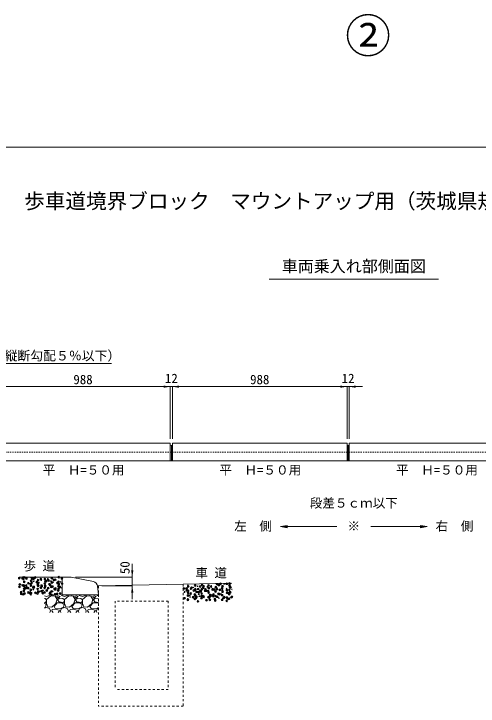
# Model space of a CAD drawing. Units: millimetres at full size, sheet at 1:20. Extents: x -237 to 17963, y -1745 to 5903.
# Drawn here: x 10964 to 13592, y 1984 to 5903 of the extents above; entities that cross this region are included whole.
import ezdxf
from ezdxf.enums import TextEntityAlignment as Align

# ---------------------------------------------------------------- set-up
doc = ezdxf.new("R2010")
doc.units = ezdxf.units.MM
doc.header["$LTSCALE"] = 20
doc.header["$PDMODE"] = 32
doc.header["$PDSIZE"] = 10
doc.linetypes.add('USER1', pattern=[1.25, 0.625, -0.625])
doc.linetypes.add('USER2', pattern=[0.675, 0.375, -0.3])
for name, color, linetype, lineweight in [('0_2', 7, 'Continuous', 9), ('_0-0_', 7, 'USER1', 13), ('寸法線', 7, 'Continuous', 9), ('本体', 2, 'Continuous', 13), ('枠', 5, 'Continuous', 5), ('ﾊｯﾁﾝｸﾞ', 7, 'Continuous', 5)]:
    doc.layers.add(name, color=color, linetype=linetype, lineweight=lineweight)
doc.styles.add('ＭＳ ゴシック', font='')
doc.styles.get('ＭＳ ゴシック').set_extended_font_data('MS Gothic')

# ---------------------------------------------------------------- blocks, each defined once
blk = doc.blocks.new('filled_arrow')
at = {"color": 0, "linetype": 'Continuous', "lineweight": -2}
blk.add_solid([(7.5, 1.25), (0, 0), (7.5, -1.25)], dxfattribs=at)

msp = doc.modelspace()

# ---------------------------------------------------------------- hatches: boundary and pattern name
at = {"layer": '寸法線'}
for points in [[(12510.28, 2994.03), (12472.78, 3000.28), (12510.28, 3006.53)], [(13265.75, 2994.03), (13303.25, 3000.28), (13265.75, 3006.53)]]:
    msp.add_hatch(color=256, dxfattribs=at).paths.add_polyline_path(points)

# ---------------------------------------------------------------- linework, layer by layer
at = {"layer": '_0-0_', "color": 3, "linetype": 'Continuous'}
msp.add_line((12408.2, 4400.2), (13367.83, 4400.2), dxfattribs=at)
at = {"layer": '_0-0_', "color": 2}
for p, q in [((11922.87, 2674.09), (11922.87, 1984.09)), ((11442.87, 2664.49), (11442.87, 1984.09)), ((11837.87, 2579.09), (11537.87, 2579.09)), ((11537.87, 2579.09), (11537.87, 2079.09)), ((11837.87, 2579.09), (11837.87, 2079.09)), ((11837.87, 2079.09), (11537.87, 2079.09)), ((11922.87, 1984.09), (11442.87, 1984.09))]:
    msp.add_line(p, q, dxfattribs=at)
at = {"layer": '寸法線'}
for p, q in [((10861.66, 3792.58), (11849.66, 3792.58)), ((11774.66, 3792.58), (11936.66, 3792.58)), ((11849.66, 3497.47), (11849.66, 3792.58)), ((11849.66, 3497.47), (11849.66, 3792.58)), ((11861.66, 3497.47), (11861.66, 3792.58)), ((11861.66, 3792.58), (12849.66, 3792.58)), ((11861.66, 3497.47), (11861.66, 3792.58)), ((12774.66, 3792.58), (12936.66, 3792.58)), ((12849.66, 3497.47), (12849.66, 3792.58)), ((12849.66, 3497.47), (12849.66, 3792.58)), ((12861.66, 3497.47), (12861.66, 3792.58)), ((12510.28, 3000.28), (12791.94, 3000.28)), ((13265.75, 3000.28), (12984.09, 3000.28)), ((11634.27, 2589.49), (11634.27, 2789.49)), ((11312.87, 2714.49), (11634.27, 2714.49)), ((11462.87, 2664.49), (11634.27, 2664.49))]:
    msp.add_line(p, q, dxfattribs=at)
msp.add_lwpolyline([(9970.03, 3516.75), (10376.63, 3923.35), (11516.35, 3923.35)], dxfattribs=at)
at = {"layer": '寸法線', "lineweight": 13}
for points in [[(12510.28, 2994.03), (12472.78, 3000.28), (12510.28, 3006.53)], [(13265.75, 2994.03), (13303.25, 3000.28), (13265.75, 3006.53)]]:
    msp.add_lwpolyline(points, close=True, dxfattribs=at)
at = {"layer": '本体'}
for p, q in [((10861.66, 3472.47), (11849.66, 3472.47)), ((11861.66, 3472.47), (12849.66, 3472.47)), ((13849.66, 3472.47), (12861.66, 3472.47)), ((10855.66, 3372.47), (11855.66, 3372.47)), ((11855.66, 3372.47), (12855.66, 3372.47)), ((13855.66, 3372.47), (12855.66, 3372.47)), ((11237.87, 2714.49), (10993.63, 2714.49)), ((11237.87, 2714.49), (11237.87, 2614.49)), ((11237.87, 2714.49), (11287.87, 2714.49)), ((11414.18, 2688.88), (11287.87, 2714.49)), ((11922.87, 2674.09), (11442.87, 2664.49)), ((11922.87, 2674.09), (12198.8, 2679.61)), ((11442.87, 2664.49), (11437.87, 2664.49)), ((11438.07, 2662.47), (11442.87, 2614.49)), ((11442.87, 2614.49), (11237.87, 2614.49))]:
    msp.add_line(p, q, dxfattribs=at)
at = {"layer": '本体', "lineweight": 9}
for p, q in [((11849.66, 3472.47), (11849.66, 3372.47)), ((11849.7, 3462.02), (11855.66, 3459.47)), ((11861.61, 3462.02), (11855.66, 3459.47)), ((11855.66, 3459.47), (11855.66, 3372.47)), ((11861.66, 3472.47), (11861.66, 3372.47)), ((12849.66, 3472.47), (12849.66, 3372.47)), ((12849.71, 3462.03), (12855.66, 3459.47)), ((12861.62, 3462.03), (12855.66, 3459.47)), ((12855.66, 3459.47), (12855.66, 3372.47)), ((12861.66, 3472.47), (12861.66, 3372.47))]:
    msp.add_line(p, q, dxfattribs=at)
at = {"layer": '本体', "color": 3, "linetype": 'USER2', "lineweight": 15}
msp.add_line((8147.69, 3422.47), (17154.24, 3422.47), dxfattribs=at)
at = {"layer": '本体'}
msp.add_arc((11408.22, 2659.48), 30, 5.7113, 78.54156, dxfattribs=at)
at = {"layer": '枠', "lineweight": 13}
msp.add_line((7962.91, 5147.81), (17962.91, 5147.81), dxfattribs=at)
at = {"layer": 'ﾊｯﾁﾝｸﾞ'}
for p, q in [((11006.92, 2704.96), (11010.6, 2709.34)), ((11006.92, 2704.96), (11011.48, 2704.56)), ((11011.49, 2704.57), (11010.61, 2709.34)), ((11061.58, 2700.18), (11065.25, 2704.56)), ((11066.14, 2699.78), (11065.26, 2704.56)), ((11139.04, 2714.49), (11141.02, 2713.15)), ((11141.02, 2713.15), (11141.47, 2714.49)), ((11009.18, 2666.55), (11014.52, 2668.6)), ((11009.18, 2666.55), (11012.97, 2663.99)), ((11012.97, 2663.99), (11014.52, 2668.6)), ((11030.71, 2666.9), (11036.65, 2673.09)), ((11030.72, 2666.9), (11037.49, 2665.85)), ((11037.49, 2665.85), (11036.65, 2673.09)), ((11061.58, 2700.18), (11066.13, 2699.78)), ((11073.21, 2691.13), (11078.55, 2693.18)), ((11073.21, 2691.13), (11077, 2688.57)), ((11077, 2688.57), (11078.54, 2693.18)), ((11116.23, 2695.4), (11119.91, 2699.78)), ((11116.23, 2695.4), (11120.79, 2695)), ((11120.8, 2695), (11119.92, 2699.78)), ((11170.89, 2690.62), (11174.56, 2695)), ((11170.89, 2690.62), (11175.44, 2690.22)), ((11175.45, 2690.22), (11174.57, 2695)), ((11182.72, 2685.03), (11188.05, 2687.08)), ((11182.72, 2685.02), (11186.51, 2682.47)), ((11186.51, 2682.47), (11188.05, 2687.07)), ((11225.54, 2685.84), (11229.22, 2690.21)), ((11225.54, 2685.84), (11230.1, 2685.44)), ((11230.11, 2685.44), (11229.23, 2690.22)), ((11946.64, 2666.36), (11950.31, 2670.73)), ((11946.64, 2666.36), (11951.19, 2665.96)), ((11951.2, 2665.96), (11950.32, 2670.74)), ((12001.29, 2661.58), (12004.97, 2665.95)), ((12005.85, 2661.18), (12004.97, 2665.95)), ((12149.76, 2674.85), (12155.1, 2676.9)), ((12149.76, 2674.84), (12153.55, 2672.29)), ((12153.55, 2672.29), (12155.1, 2676.89)), ((12159.14, 2677.16), (12160.76, 2678.85)), ((12159.15, 2677.16), (12165.92, 2676.11)), ((12165.92, 2676.11), (12165.59, 2678.94)), ((11017.5, 2647.65), (11021.17, 2652.02)), ((11017.5, 2647.65), (11022.05, 2647.25)), ((11022.06, 2647.25), (11021.18, 2652.03)), ((11054.67, 2635.87), (11060, 2637.92)), ((11054.67, 2635.87), (11058.46, 2633.31)), ((11058.46, 2633.31), (11060, 2637.92)), ((11072.15, 2642.86), (11075.82, 2647.24)), ((11072.15, 2642.86), (11076.71, 2642.47)), ((11076.72, 2642.47), (11075.83, 2647.24)), ((11112.04, 2654.29), (11117.97, 2660.47)), ((11112.04, 2654.28), (11118.82, 2653.23)), ((11118.82, 2653.24), (11117.98, 2660.47)), ((11118.69, 2660.45), (11124.03, 2662.5)), ((11118.69, 2660.45), (11122.48, 2657.89)), ((11122.48, 2657.89), (11124.03, 2662.5)), ((11126.81, 2638.08), (11130.48, 2642.46)), ((11126.81, 2638.08), (11131.36, 2637.68)), ((11131.37, 2637.69), (11130.49, 2642.46)), ((11164.18, 2629.77), (11169.51, 2631.82)), ((11164.18, 2629.77), (11167.97, 2627.21)), ((11167.97, 2627.21), (11169.51, 2631.82)), ((11181.46, 2633.3), (11185.14, 2637.68)), ((11181.46, 2633.3), (11186.02, 2632.9)), ((11186.03, 2632.9), (11185.14, 2637.68)), ((11193.36, 2641.68), (11199.3, 2647.86)), ((11193.36, 2641.67), (11200.14, 2640.62)), ((11200.14, 2640.63), (11199.3, 2647.86)), ((11228.2, 2654.35), (11233.54, 2656.4)), ((11228.2, 2654.35), (11231.99, 2651.79)), ((11231.99, 2651.79), (11233.54, 2656.39)), ((11236.12, 2628.52), (11237.87, 2630.61)), ((11236.12, 2628.52), (11237.87, 2628.37)), ((11925.28, 2628.16), (11931.21, 2634.35)), ((11925.28, 2628.16), (11932.05, 2627.11)), ((11932.05, 2627.11), (11931.21, 2634.35)), ((11976.23, 2656.37), (11981.56, 2658.42)), ((11976.23, 2656.37), (11980.02, 2653.81)), ((11980.02, 2653.81), (11981.56, 2658.42)), ((12001.29, 2661.58), (12005.85, 2661.18)), ((12021.71, 2625.69), (12027.05, 2627.74)), ((12021.71, 2625.69), (12025.5, 2623.13)), ((12025.5, 2623.13), (12027.05, 2627.74)), ((12055.95, 2656.79), (12059.62, 2661.17)), ((12055.95, 2656.79), (12060.5, 2656.39)), ((12060.51, 2656.4), (12059.63, 2661.17)), ((12085.74, 2650.27), (12091.07, 2652.32)), ((12085.74, 2650.27), (12089.53, 2647.71)), ((12089.53, 2647.71), (12091.07, 2652.32)), ((12110.6, 2652.01), (12114.28, 2656.39)), ((12110.6, 2652.01), (12115.16, 2651.61)), ((12115.17, 2651.61), (12114.28, 2656.39)), ((12165.26, 2647.23), (12168.93, 2651.61)), ((12165.26, 2647.23), (12169.81, 2646.83)), ((12169.82, 2646.83), (12168.94, 2651.61)), ((12195.25, 2644.17), (12199.48, 2645.79)), ((12195.25, 2644.16), (12199.04, 2641.61)), ((12199.04, 2641.61), (12199.53, 2643.08)), ((11137.87, 2608.48), (11148.84, 2605.25)), ((11140.72, 2593.06), (11137.87, 2593.49)), ((11148.85, 2585.95), (11140.72, 2593.06)), ((11148.85, 2605.25), (11166.12, 2610.33)), ((11149.86, 2586.96), (11148.85, 2565.63)), ((11173.23, 2608.3), (11149.86, 2586.96)), ((11166.12, 2610.33), (11167.6, 2614.49)), ((11197.61, 2606.27), (11173.23, 2608.3)), ((11189.49, 2612.36), (11187.54, 2614.49)), ((11212.85, 2614.4), (11189.48, 2612.36)), ((11208.79, 2587.98), (11197.61, 2606.27)), ((11200.66, 2562.58), (11208.79, 2587.98)), ((11214.89, 2608.3), (11207.77, 2605.25)), ((11207.77, 2605.25), (11211.84, 2595.09)), ((11211.84, 2595.09), (11227.08, 2604.24)), ((11222, 2596.11), (11211.84, 2585.95)), ((11212.93, 2614.49), (11212.85, 2614.4)), ((11227.08, 2604.24), (11214.89, 2608.3)), ((11242.32, 2593.06), (11222, 2596.11)), ((11231.39, 2614.49), (11233.17, 2610.33)), ((11233.17, 2610.33), (11250.44, 2605.25)), ((11250.45, 2585.95), (11242.32, 2593.06)), ((11250.45, 2605.25), (11267.72, 2610.33)), ((11251.46, 2586.96), (11250.45, 2565.63)), ((11274.83, 2608.3), (11251.46, 2586.96)), ((11267.72, 2610.33), (11269.2, 2614.49)), ((11299.21, 2606.27), (11274.83, 2608.3)), ((11291.09, 2612.36), (11289.14, 2614.49)), ((11314.45, 2614.4), (11291.08, 2612.36)), ((11310.39, 2587.98), (11299.21, 2606.27)), ((11302.26, 2562.58), (11310.39, 2587.98)), ((11316.49, 2608.3), (11309.37, 2605.25)), ((11309.37, 2605.25), (11313.44, 2595.09)), ((11313.44, 2595.09), (11328.68, 2604.24)), ((11323.6, 2596.11), (11313.44, 2585.95)), ((11314.53, 2614.49), (11314.45, 2614.4)), ((11328.68, 2604.24), (11316.49, 2608.3)), ((11343.92, 2593.06), (11323.6, 2596.11)), ((11332.99, 2614.49), (11334.77, 2610.33)), ((11334.77, 2610.33), (11352.04, 2605.25)), ((11352.05, 2585.95), (11343.92, 2593.06)), ((11352.05, 2605.25), (11369.32, 2610.33)), ((11353.06, 2586.96), (11352.05, 2565.63)), ((11376.43, 2608.3), (11353.06, 2586.96)), ((11369.32, 2610.33), (11370.8, 2614.49)), ((11400.81, 2606.27), (11376.43, 2608.3)), ((11392.69, 2612.36), (11390.74, 2614.49)), ((11416.05, 2614.4), (11392.68, 2612.36)), ((11411.99, 2587.98), (11400.81, 2606.27)), ((11403.86, 2562.58), (11411.99, 2587.98)), ((11418.09, 2608.3), (11410.97, 2605.25)), ((11410.97, 2605.25), (11415.04, 2595.09)), ((11415.04, 2595.09), (11430.28, 2604.24)), ((11425.2, 2596.11), (11415.04, 2585.95)), ((11416.13, 2614.49), (11416.05, 2614.4)), ((11430.28, 2604.24), (11418.09, 2608.3)), ((11442.87, 2593.46), (11425.2, 2596.11)), ((11434.59, 2614.49), (11436.37, 2610.33)), ((11436.37, 2610.33), (11442.87, 2608.42)), ((11957.21, 2609.04), (11960.88, 2613.42)), ((11957.21, 2609.04), (11961.77, 2608.64)), ((11957.69, 2601.12), (11963.02, 2603.17)), ((11957.69, 2601.11), (11961.48, 2598.56)), ((11961.77, 2608.64), (11960.89, 2613.42)), ((11961.48, 2598.56), (11963.02, 2603.16)), ((12006.6, 2615.55), (12012.53, 2621.74)), ((12006.6, 2615.55), (12013.38, 2614.5)), ((12011.87, 2604.26), (12015.54, 2608.64)), ((12011.87, 2604.26), (12016.42, 2603.86)), ((12013.38, 2614.5), (12012.54, 2621.74)), ((12016.43, 2603.86), (12015.55, 2608.64)), ((12066.52, 2599.48), (12070.2, 2603.85)), ((12066.52, 2599.48), (12071.08, 2599.08)), ((12067.2, 2595.01), (12072.53, 2597.06)), ((12067.2, 2595.01), (12070.99, 2592.45)), ((12071.08, 2599.08), (12070.2, 2603.86)), ((12070.99, 2592.45), (12072.53, 2597.06)), ((12087.92, 2602.94), (12093.86, 2609.12)), ((12087.92, 2602.93), (12094.7, 2601.88)), ((12094.7, 2601.89), (12093.86, 2609.12)), ((12121.18, 2594.69), (12124.85, 2599.07)), ((12121.18, 2594.69), (12125.73, 2594.3)), ((12125.74, 2594.3), (12124.86, 2599.07)), ((12131.22, 2619.59), (12136.56, 2621.64)), ((12131.22, 2619.59), (12135.01, 2617.03)), ((12135.01, 2617.03), (12136.56, 2621.64)), ((12169.25, 2590.32), (12175.18, 2596.51)), ((12169.25, 2590.32), (12176.03, 2589.27)), ((12176.03, 2589.27), (12175.18, 2596.51)), ((12175.83, 2589.91), (12179.51, 2594.29)), ((12175.83, 2589.91), (12180.39, 2589.51)), ((12176.7, 2588.91), (12180.49, 2586.35)), ((12176.71, 2588.91), (12182.04, 2590.96)), ((12180.39, 2589.52), (12179.51, 2594.29)), ((12180.5, 2586.35), (12182.04, 2590.96)), ((11137.87, 2571.42), (11143.77, 2570.71)), ((11137.87, 2566.43), (11147.83, 2559.53)), ((11143.77, 2570.71), (11148.84, 2579.85)), ((11147.83, 2559.53), (11143.77, 2545.31)), ((11148.85, 2579.85), (11148.85, 2585.95)), ((11148.85, 2565.63), (11156.97, 2546.32)), ((11178.31, 2545.31), (11200.66, 2562.58)), ((11191.52, 2548.36), (11209.8, 2568.68)), ((11198.63, 2536.16), (11191.52, 2548.36)), ((11209.81, 2568.68), (11236.22, 2568.68)), ((11211.84, 2585.95), (11219.97, 2573.76)), ((11219.97, 2573.76), (11245.37, 2570.71)), ((11236.22, 2568.68), (11249.43, 2559.53)), ((11245.37, 2570.71), (11250.44, 2579.85)), ((11249.43, 2559.53), (11245.37, 2545.31)), ((11250.45, 2579.85), (11250.45, 2585.95)), ((11250.45, 2565.63), (11258.57, 2546.32)), ((11279.91, 2545.31), (11302.26, 2562.58)), ((11293.12, 2548.36), (11311.4, 2568.68)), ((11300.23, 2536.16), (11293.12, 2548.36)), ((11311.41, 2568.68), (11337.82, 2568.68)), ((11313.44, 2585.95), (11321.57, 2573.76)), ((11321.57, 2573.76), (11346.97, 2570.71)), ((11337.82, 2568.68), (11351.03, 2559.53)), ((11346.97, 2570.71), (11352.04, 2579.85)), ((11351.03, 2559.53), (11346.97, 2545.31)), ((11352.05, 2579.85), (11352.05, 2585.95)), ((11352.05, 2565.63), (11360.17, 2546.32)), ((11381.51, 2545.31), (11403.86, 2562.58)), ((11394.72, 2548.36), (11413, 2568.68)), ((11401.83, 2536.16), (11394.72, 2548.36)), ((11413.01, 2568.68), (11439.42, 2568.68)), ((11415.04, 2585.95), (11423.17, 2573.76)), ((11423.17, 2573.76), (11442.87, 2571.39)), ((11439.42, 2568.68), (11442.87, 2566.29)), ((11143.77, 2545.31), (11137.87, 2542.22)), ((11137.87, 2538.83), (11148.85, 2542.26)), ((11148.85, 2542.26), (11165.1, 2536.16)), ((11156.97, 2546.32), (11178.31, 2545.31)), ((11165.1, 2536.16), (11171.2, 2522.96)), ((11168.17, 2514.49), (11171.2, 2522.96)), ((11178.31, 2522.96), (11181.36, 2531.08)), ((11186.07, 2514.49), (11178.31, 2522.96)), ((11200.66, 2533.12), (11181.36, 2531.08)), ((11224.03, 2534.13), (11198.63, 2536.16)), ((11220.98, 2528.04), (11200.66, 2533.12)), ((11222, 2522.96), (11214.37, 2514.49)), ((11222, 2522.96), (11220.98, 2528.04)), ((11245.37, 2545.31), (11224.03, 2534.13)), ((11227.08, 2522.96), (11230.71, 2514.49)), ((11228.09, 2522.96), (11234.19, 2537.18)), ((11234.19, 2537.18), (11250.45, 2542.26)), ((11250.45, 2542.26), (11266.7, 2536.16)), ((11258.57, 2546.32), (11279.91, 2545.31)), ((11266.7, 2536.16), (11272.8, 2522.96)), ((11269.77, 2514.49), (11272.8, 2522.96)), ((11279.91, 2522.96), (11282.96, 2531.08)), ((11287.67, 2514.49), (11279.91, 2522.96)), ((11302.26, 2533.12), (11282.96, 2531.08)), ((11325.63, 2534.13), (11300.23, 2536.16)), ((11322.58, 2528.04), (11302.26, 2533.12)), ((11323.6, 2522.96), (11315.97, 2514.49)), ((11323.6, 2522.96), (11322.58, 2528.04)), ((11346.97, 2545.31), (11325.63, 2534.13)), ((11328.68, 2522.96), (11332.31, 2514.49)), ((11329.69, 2522.96), (11335.79, 2537.18)), ((11335.79, 2537.18), (11352.05, 2542.26)), ((11352.05, 2542.26), (11368.3, 2536.16)), ((11360.17, 2546.32), (11381.51, 2545.31)), ((11368.3, 2536.16), (11374.4, 2522.96)), ((11371.37, 2514.49), (11374.4, 2522.96)), ((11381.51, 2522.96), (11384.56, 2531.08)), ((11389.27, 2514.49), (11381.51, 2522.96)), ((11403.86, 2533.12), (11384.56, 2531.08)), ((11427.23, 2534.13), (11401.83, 2536.16)), ((11424.18, 2528.04), (11403.86, 2533.12)), ((11425.2, 2522.96), (11417.57, 2514.49)), ((11425.2, 2522.96), (11424.18, 2528.04)), ((11442.87, 2542.33), (11427.23, 2534.13)), ((11430.28, 2522.96), (11433.91, 2514.49)), ((11431.29, 2522.96), (11437.39, 2537.18)), ((11437.39, 2537.18), (11442.87, 2538.89))]:
    msp.add_line(p, q, dxfattribs=at)
for p in [(10994.66, 2708.48), (11017.39, 2713.51), (11018.11, 2703.58), (11024.04, 2713.23), (11035.33, 2706.76), (11066.24, 2709.91), (11076.01, 2705.04), (11085.31, 2712.43), (11116.69, 2703.33), (11140.3, 2703.82), (11157.36, 2701.61), (11179.42, 2709.19), (11198.04, 2699.89), (11217.91, 2714.07), (11236.43, 2706.19), (10998.07, 2673.52), (11014.24, 2668.05), (11020.49, 2667.83), (11022.18, 2662.5), (11023.11, 2687.87), (11046.19, 2679.86), (11058.68, 2675.67), (11061.17, 2666.11), (11061.31, 2667.86), (11062.23, 2693.23), (11065.27, 2682.37), (11094.12, 2686.17), (11099.8, 2672.74), (11100.72, 2698.11), (11101.85, 2664.39), (11103.12, 2683.3), (11121.38, 2666.57), (11122.2, 2662.45), (11139.37, 2678.46), (11141.28, 2664.96), (11142.25, 2692.51), (11142.53, 2662.67), (11147.56, 2690.93), (11161.32, 2695.02), (11165.82, 2674.2), (11170.14, 2668.76), (11178.5, 2683.82), (11183.2, 2660.95), (11190.18, 2698.82), (11192, 2698.56), (11210.25, 2681.83), (11216.06, 2663.33), (11216.99, 2688.7), (11218.26, 2675.1), (11237.34, 2677.61), (11951.37, 2661.85), (11990.49, 2667.22), (12018.49, 2661.13), (12028.98, 2672.1), (12037.57, 2663.64), (12066.43, 2667.44), (12080.1, 2661.64), (12114.55, 2673.78), (12124.54, 2669.27), (12133.63, 2676.29), (12145.24, 2662.69), (12168.97, 2676.9), (12184.82, 2668.4), (12184.97, 2679.25), (12187.23, 2660.17), (10995.88, 2659.31), (11005.33, 2629.09), (11021.26, 2637.13), (11025.17, 2622.26), (11026.14, 2649.81), (11032.5, 2651.32), (11036.56, 2657.59), (11045.22, 2652.32), (11046.01, 2627.37), (11054.03, 2626.06), (11060.38, 2642.5), (11061.6, 2624.65), (11074.08, 2656.12), (11076.94, 2658.94), (11077.24, 2655.87), (11086.69, 2625.65), (11097.94, 2622.01), (11098.87, 2647.38), (11102.16, 2632.4), (11106.04, 2632.28), (11117.92, 2654.15), (11121.23, 2634.91), (11127.37, 2623.94), (11137.52, 2627.72), (11138.45, 2653.09), (11150.09, 2638.71), (11150.48, 2639.9), (11158.59, 2652.43), (11168.04, 2622.22), (11176.64, 2633.09), (11177.57, 2658.45), (11194.92, 2647.53), (11198.22, 2645.05), (11199.27, 2650.72), (11215.13, 2637.97), (11217.29, 2647.56), (11223.88, 2659.23), (11226.11, 2621.3), (11926.07, 2650.63), (11941.51, 2651), (11942.14, 2640.39), (11946.78, 2638.76), (11950.32, 2624.74), (11950.44, 2636.49), (11965.04, 2622.03), (11966.75, 2648.91), (11970.37, 2654.8), (11982.82, 2638.67), (11989.56, 2641.85), (11991.22, 2646.39), (11998.44, 2631.08), (12007.43, 2647.19), (12009.48, 2629.66), (12017.52, 2633.59), (12023.49, 2636.95), (12027.13, 2621.37), (12028.05, 2646.73), (12035.66, 2654.02), (12046.38, 2637.39), (12048.1, 2645.47), (12053.92, 2637.28), (12064.17, 2635.23), (12066.7, 2627.08), (12067.63, 2652.45), (12088.78, 2643.75), (12094.5, 2643.72), (12098.36, 2644.91), (12104.85, 2633.52), (12105.83, 2632.44), (12106.75, 2657.81), (12113.58, 2646.23), (12129.46, 2642.03), (12142.44, 2650.03), (12142.79, 2652.54), (12144.32, 2637.32), (12145.52, 2631.8), (12170.14, 2640.31), (12170.52, 2626.32), (12171.9, 2625.87), (12183.89, 2643.04), (12186.2, 2630.08), (12189.59, 2628.83), (12190.56, 2656.37), (11006.1, 2619.75), (11017.16, 2617.02), (11059.45, 2617.13), (11178.17, 2614.99), (11197.25, 2617.5), (11208.72, 2620.5), (11930.27, 2594.69), (11948.59, 2585.76), (11949.51, 2611.12), (11949.7, 2587.73), (11951.59, 2610.17), (11978.4, 2601.02), (11987.71, 2591.12), (11988.64, 2616.49), (11992.27, 2608.46), (11994.14, 2595.36), (11997.47, 2603.53), (12026.2, 2596), (12026.33, 2607.33), (12032.94, 2606.74), (12038.58, 2602.99), (12054.41, 2583.61), (12065.78, 2601.71), (12073.49, 2586.13), (12073.62, 2605.02), (12074.46, 2613.67), (12083.02, 2610.62), (12093.53, 2616.18), (12102.35, 2589.93), (12103.97, 2581.71), (12104.9, 2607.08), (12114.3, 2603.3), (12122.39, 2619.98), (12127.46, 2618.25), (12142.46, 2586.59), (12143.39, 2611.96), (12150.47, 2596.26), (12154.98, 2601.58), (12169.55, 2598.77), (12182.04, 2592.3), (12182.97, 2617.67), (12195.65, 2599.86), (12198.41, 2602.57), (12006.29, 2577.28), (12168.75, 2580.41)]:
    msp.add_point(p, dxfattribs=at)

# ---------------------------------------------------------------- block references
at = {"layer": '寸法線', "xscale": 5, "yscale": 5}
for p, rotation in [((11849.66, 3792.58), 180), ((11849.66, 3792.58), 180), ((12849.66, 3792.58), 180), ((12849.66, 3792.58), 180), ((11634.27, 2714.49), 90), ((11634.27, 2664.49), 270)]:
    msp.add_blockref('filled_arrow', p, dxfattribs=dict(at, rotation=rotation))
for p in [(11861.66, 3792.58), (11861.66, 3792.58), (12861.66, 3792.58)]:
    msp.add_blockref('filled_arrow', p, dxfattribs=at)

# ---------------------------------------------------------------- texts
at = {"layer": '0_2', "color": 1, "style": 'ＭＳ ゴシック'}
msp.add_text('②', height=189.9, dxfattribs=at).set_placement((12968.84, 5626.84), align=Align.BOTTOM_CENTER)
at = {"layer": '_0-0_', "style": 'ＭＳ ゴシック'}
for s, height, p in [('歩車道境界ブロック\u3000マウントアップ用（茨城県規格）布設構造参考図', 85.45, (12888.01, 4774.78)), ('車両乗入れ部側面図', 66.46, (12888.01, 4420.76)), ('段差５ｃｍ以下', 52.22, (12888.01, 3092.17)), ('左\u3000側\u3000\u3000\u3000\u3000\u3000\u3000※\u3000\u3000\u3000\u3000\u3000\u3000右\u3000側', 52.22, (12888.01, 2961.88))]:
    msp.add_text(s, height=height, dxfattribs=at).set_placement(p, align=Align.BOTTOM_CENTER)
for s, p in [('平\u3000Ｈ=５０用', (11127.51, 3279.52)), ('平\u3000Ｈ=５０用', (12127.51, 3279.52)), ('平\u3000Ｈ=５０用', (13127.51, 3279.52)), ('歩 道', (11019.29, 2736.39)), ('車 道', (11992.21, 2697.14))]:
    msp.add_text(s, height=52.22, dxfattribs=at).set_placement(p, align=Align.BOTTOM_LEFT)
at = {"layer": '寸法線', "style": 'ＭＳ ゴシック'}
msp.add_text('歩道部舗装面（縦断勾配５％以下）', height=53.4, dxfattribs=at).set_placement((10401.63, 3994.57), align=Align.TOP_LEFT)
for s, p in [('988', (11355.66, 3833.2)), ('12', (11855.66, 3839.45)), ('988', (12355.66, 3833.2)), ('12', (12855.66, 3839.45))]:
    msp.add_text(s, height=53.4, dxfattribs=at).set_placement(p, align=Align.MIDDLE_CENTER)
msp.add_text('50', height=53.4, rotation=90, dxfattribs=at).set_placement((11592.76, 2767.94), align=Align.MIDDLE_CENTER)

doc.saveas('drawing.dxf')
